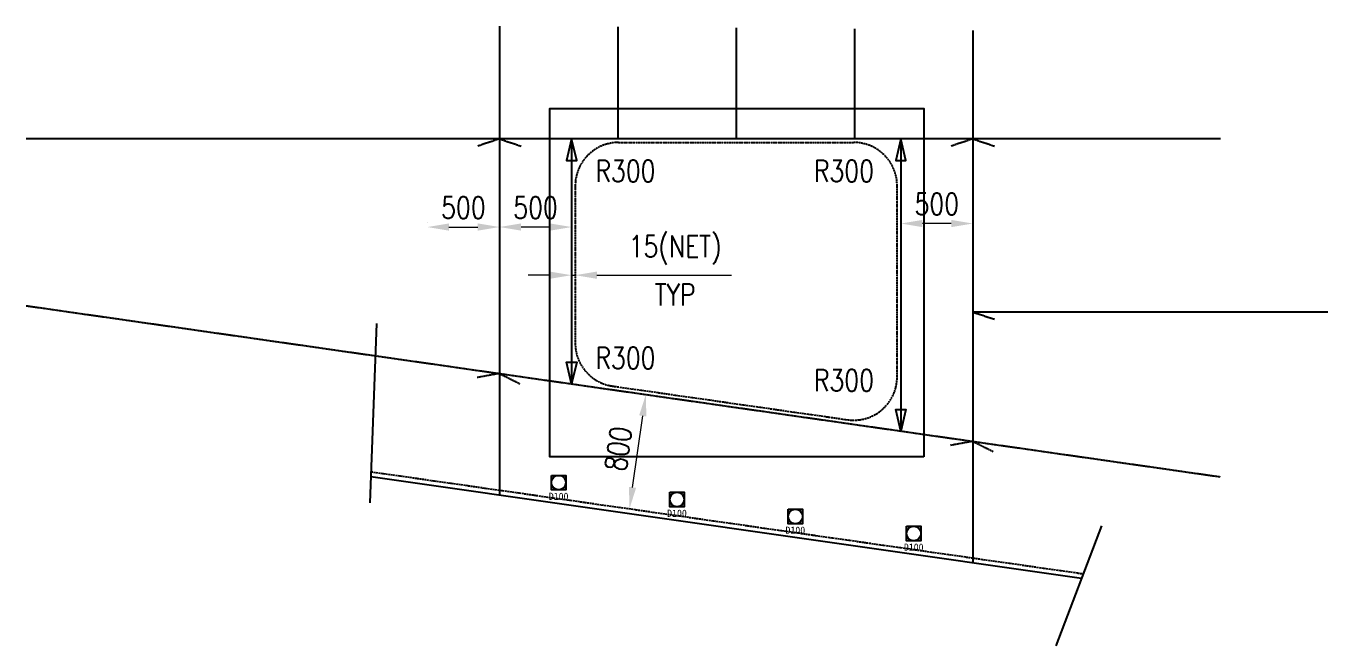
# Model space of a CAD drawing. Header units: millimetres. Extents: x 5207 to 81201, y -23793 to 43219.
# Drawn here: x 17558 to 26578, y -6762 to -2466 of the extents above; entities that cross this region are included whole.
import ezdxf
from ezdxf.enums import TextEntityAlignment as Align

# ---------------------------------------------------------------- set-up
doc = ezdxf.new("R2010")
doc.units = ezdxf.units.MM
doc.linetypes.add('DASHED', pattern=[8, 6, -2])
doc.linetypes.add('JNRD_DBPointLine', pattern=[34, 24, -3, 0.5, -3, 0.5, -3])
for name, color, linetype in [('100-AD1', 7, 'Continuous'), ('Plate_Invisible', 3, 'DASHED'), ('Plate_Visible', 3, 'Continuous'), ('Stiffener_Invisible', 2, 'DASHED'), ('Text', 7, 'Continuous'), ('可识别开孔', 7, 'Continuous'), ('开孔识别结果', 7, 'Continuous')]:
    doc.layers.add(name, color=color, linetype=linetype)
doc.layers.add('非标开孔', color=190, linetype='Continuous', plot=False)
doc.styles.add('JNRD_E1', font='romans.shx', dxfattribs={"width": 0.8})
doc.styles.get("Standard").update_dxf_attribs({"font": ''})
doc.styles.get('Standard').set_extended_font_data('SimSun')
doc.dimstyles.new('Jnrd_D150', dxfattribs={"dimtxt": 150, "dimasz": 150, "dimexe": 30, "dimexo": 30, "dimgap": 60, "dimtad": 1, "dimdec": 0, "dimrnd": 0.5, "dimzin": 0, "dimdsep": 46, "dimtxsty": 'JNRD_E1', "dimcen": 0, "dimclrd": 1, "dimclre": 1, "dimclrt": 2, "dimadec": 0, "dimazin": 0, "dimtfac": 1, "dimtdec": 0, "dimtmove": 0, "dimatfit": 3, "dimfxl": 1, "dimtolj": 1, "dimtzin": 0, "dimlwd": 5, "dimlwe": 5, "dimarcsym": 0})

# ---------------------------------------------------------------- blocks, each defined once
blk = doc.blocks.new('*D8677')
at = {"layer": 'Defpoints', "color": 0}
for p in [(21851.9, -5019.6), (21851.9, -5019.6), (21738.4, -5811.5)]:
    blk.add_point(p, dxfattribs=at)
at = {"layer": 'Text', "color": 1, "lineweight": 5, "ltscale": 0.5}
for p, q in [((21822.2, -5015.3), (21822.2, -5015.3)), ((21759.7, -5663), (21830.6, -5168.1)), ((21708.7, -5807.2), (21708.7, -5807.2))]:
    blk.add_line(p, q, dxfattribs=at)
at = {"layer": 'Text', "color": 1}
for points in [[(21855.4, -5171.6), (21805.9, -5164.5), (21851.9, -5019.6)], [(21735, -5659.4), (21784.5, -5666.5), (21738.4, -5811.5)]]:
    blk.add_solid(points, dxfattribs=at)
at = {"layer": 'Text', "color": 2, "insert": (21661.5, -5396.4), "char_height": 150, "attachment_point": 5, "rotation": 81.84544, "style": 'JNRD_E1'}
blk.add_mtext('\\A1;800', dxfattribs=at)
blk = doc.blocks.new('*D8778')
at = {"layer": 'Defpoints', "color": 0}
for p in [(20337.7, -3859.1), (20837.7, -3859.1), (20837.7, -3859.1)]:
    blk.add_point(p, dxfattribs=at)
at = {"layer": 'Text', "color": 1, "lineweight": 5, "ltscale": 0.5}
for p, q in [((20337.7, -3829.1), (20337.7, -3829.1)), ((20487.7, -3859.1), (20687.7, -3859.1)), ((20837.7, -3829.1), (20837.7, -3829.1))]:
    blk.add_line(p, q, dxfattribs=at)
at = {"layer": 'Text', "color": 1}
for points in [[(20487.7, -3834.1), (20487.7, -3884.1), (20337.7, -3859.1)], [(20687.7, -3884.1), (20687.7, -3834.1), (20837.7, -3859.1)]]:
    blk.add_solid(points, dxfattribs=at)
at = {"layer": 'Text', "color": 2, "insert": (20587.7, -3724.1), "char_height": 150, "attachment_point": 5, "style": 'JNRD_E1'}
blk.add_mtext('\\A1;500', dxfattribs=at)
blk = doc.blocks.new('*D8879')
at = {"layer": 'Defpoints', "color": 0}
for p in [(20837.7, -3859.1), (20837.7, -3859.1), (21337.7, -3859.1)]:
    blk.add_point(p, dxfattribs=at)
at = {"layer": 'Text', "color": 1, "lineweight": 5, "ltscale": 0.5}
for p, q in [((21187.7, -3859.1), (20987.7, -3859.1)), ((21337.7, -3829.1), (21337.7, -3829.1)), ((20837.7, -3889.1), (20837.7, -3889.1))]:
    blk.add_line(p, q, dxfattribs=at)
at = {"layer": 'Text', "color": 1}
for points in [[(20987.7, -3834.1), (20987.7, -3884.1), (20837.7, -3859.1)], [(21187.7, -3884.1), (21187.7, -3834.1), (21337.7, -3859.1)]]:
    blk.add_solid(points, dxfattribs=at)
at = {"layer": 'Text', "color": 2, "insert": (21087.7, -3724.1), "char_height": 150, "attachment_point": 5, "rotation": 0, "style": 'JNRD_E1'}
blk.add_mtext('\\A1;500', dxfattribs=at)
blk = doc.blocks.new('*D8980')
at = {"layer": 'Defpoints', "color": 0}
for p in [(23617.7, -3834.8), (23617.7, -3834.8), (24117.7, -3834.8)]:
    blk.add_point(p, dxfattribs=at)
at = {"layer": 'Text', "color": 1, "lineweight": 5, "ltscale": 0.5}
for p, q in [((23617.7, -3864.8), (23617.7, -3864.8)), ((23967.7, -3834.8), (23767.7, -3834.8)), ((24117.7, -3804.8), (24117.7, -3804.8))]:
    blk.add_line(p, q, dxfattribs=at)
at = {"layer": 'Text', "color": 1}
for points in [[(23767.7, -3809.8), (23767.7, -3859.8), (23617.7, -3834.8)], [(23967.7, -3859.8), (23967.7, -3809.8), (24117.7, -3834.8)]]:
    blk.add_solid(points, dxfattribs=at)
at = {"layer": 'Text', "color": 2, "insert": (23867.7, -3699.8), "char_height": 150, "attachment_point": 5, "rotation": 0, "style": 'JNRD_E1'}
blk.add_mtext('\\A1;500', dxfattribs=at)
blk = doc.blocks.new('*D9081')
at = {"layer": 'Defpoints', "color": 0}
for p in [(21362.7, -4192.8), (21362.7, -4192.8), (21337.7, -4263.7)]:
    blk.add_point(p, dxfattribs=at)
at = {"layer": 'Text', "color": 1, "linetype": 'Continuous', "lineweight": 5}
for p, q in [((21187.7, -4192.8), (21037.7, -4192.8)), ((21337.7, -4233.7), (21337.7, -4162.8)), ((21337.7, -4192.8), (21362.7, -4192.8)), ((21362.7, -4162.8), (21362.7, -4162.8)), ((21512.7, -4192.8), (22445.6, -4192.8))]:
    blk.add_line(p, q, dxfattribs=at)
at = {"layer": 'Text', "color": 1}
for points in [[(21187.7, -4217.8), (21187.7, -4167.8), (21337.7, -4192.8)], [(21512.7, -4167.8), (21512.7, -4217.8), (21362.7, -4192.8)]]:
    blk.add_solid(points, dxfattribs=at)
at = {"layer": 'Text', "color": 2, "char_height": 150, "attachment_point": 5, "style": 'JNRD_E1'}
for s, insert in [('\\A1;15(NET)', (22054.2, -4018.5)), ('TYP', (22054.2, -4327.8))]:
    blk.add_mtext(s, dxfattribs=dict(at, insert=insert))

msp = doc.modelspace()

# ---------------------------------------------------------------- linework, layer by layer
for p, q in [((19986.88, -4526.81), (19940.12, -5770.81)), ((25009.62, -5929.81), (24691.61, -6762.26))]:
    msp.add_line(p, q)
at = {"layer": '100-AD1', "color": 7, "linetype": 'JNRD_DBPointLine', "ltscale": 0.5}
for p, q in [((21662.74, -3273.22), (23292.74, -3273.22)), ((21362.74, -3573.22), (21362.74, -4664.22)), ((23592.74, -4897.71), (23592.74, -3573.22)), ((21620.18, -4961.11), (23250.18, -5194.68))]:
    msp.add_line(p, q, dxfattribs=at)
msp.add_lwpolyline([(19948.23, -5554.96), (24875.45, -6260.99)], dxfattribs=at)
for centre, start, end in [((21662.74, -3573.22), 90, 180), ((23292.74, -3573.22), 0, 90), ((21662.74, -4664.14), 180, 261.845444), ((23292.74, -4897.71), 261.845444, 0)]:
    msp.add_arc(centre, 300, start, end, dxfattribs=at)
at = {"layer": 'Plate_Invisible'}
for p, q in [((20837.74, -2466.16), (20837.74, -5715.12)), ((24117.74, -2496.33), (24117.74, -6185.12))]:
    msp.add_line(p, q, dxfattribs=at)
at = {"layer": 'Plate_Invisible', "ltscale": 0.5}
for p, q in [((21657.97, -2471.3), (21657.97, -3248.22)), ((22477.97, -2477.77), (22477.97, -3248.22)), ((23297.97, -2485.98), (23297.97, -3248.22))]:
    msp.add_line(p, q, dxfattribs=at)
at = {"layer": 'Plate_Visible'}
msp.add_lwpolyline([(19947.01, -5587.48), (24870.86, -6293.03)], dxfattribs=at)
at = {"layer": 'Stiffener_Invisible'}
for p, q in [((25832.97, -3248.22), (17557.74, -3248.22)), ((26577.74, -4448.22), (24117.74, -4448.22))]:
    msp.add_line(p, q, dxfattribs=at)
for points in [[(20837.74, -3248.22), (20687.74, -3298.22)], [(20837.74, -3248.22), (20987.74, -3298.22)], [(21337.74, -3248.22), (21337.74, -4945.89)], [(23617.74, -3248.22), (23617.74, -5272.6)], [(24117.74, -3248.22), (23967.74, -3298.22)], [(24117.74, -3248.22), (24267.74, -3298.22)], [(17557.74, -4404.24), (25832.97, -5590.02)], [(24117.74, -4448.22), (24267.74, -4498.22)], [(20837.74, -4874.24), (20682.16, -4902.47)], [(20837.74, -4874.24), (20979.13, -4945.02)], [(24117.74, -5344.24), (23962.16, -5372.47)], [(24117.74, -5344.24), (24259.13, -5415.02)]]:
    msp.add_lwpolyline(points, dxfattribs=at)
at = {"layer": 'Stiffener_Invisible', "linetype": 'Continuous'}
for points in [[(21337.85, -3248.22), (21302.85, -3398.22), (21372.85, -3398.22)], [(23617.74, -3248.22), (23582.74, -3398.22), (23652.74, -3398.22)], [(21337.74, -4945.89), (21302.74, -4795.89), (21372.74, -4795.89)], [(23617.74, -5272.6), (23582.74, -5122.6), (23652.74, -5122.6)]]:
    msp.add_lwpolyline(points, close=True, dxfattribs=at)
at = {"layer": '可识别开孔'}
for centre in [(21247.74, -5630.04), (22067.74, -5747.54), (22887.74, -5865.04), (23707.74, -5982.54)]:
    msp.add_circle(centre, 50, dxfattribs=at)
at = {"layer": '开孔识别结果', "color": 6}
for points in [[(21197.74, -5580.04), (21297.74, -5580.04), (21297.74, -5680.04), (21197.74, -5680.04)], [(22017.74, -5697.54), (22117.74, -5697.54), (22117.74, -5797.54), (22017.74, -5797.54)], [(22837.74, -5815.04), (22937.74, -5815.04), (22937.74, -5915.04), (22837.74, -5915.04)], [(23657.74, -5932.54), (23757.74, -5932.54), (23757.74, -6032.54), (23657.74, -6032.54)]]:
    msp.add_lwpolyline(points, close=True, dxfattribs=at)
at = {"layer": '非标开孔'}
msp.add_lwpolyline([(23777.66, -5451.85), (21187.1, -5451.85), (21187.1, -3038.79), (23777.66, -3038.79)], close=True, dxfattribs=at)

# ---------------------------------------------------------------- texts
at = {"layer": 'Text', "color": 7, "linetype": 'Continuous', "style": 'JNRD_E1', "width": 0.8}
for p in [(21502.16, -3545.17), (23015.87, -3545.17), (21502.16, -4842.21), (23015.87, -4996.1)]:
    msp.add_text('R300', height=150, dxfattribs=at).set_placement(p)
at = {"layer": '开孔识别结果', "color": 6}
for p in [(21247.74, -5700.04), (22067.74, -5817.54), (22887.74, -5935.04), (23707.74, -6052.54)]:
    msp.add_text('D100', height=50, dxfattribs=at).set_placement(p, align=Align.TOP_CENTER)

# ---------------------------------------------------------------- dimensions: what is measured, and where the dimension line sits
at = {"layer": 'Text', "ltscale": 0.5}
for base, p1, p2, picture, middle in [((23617.74, -3834.76), (24117.74, -3834.76), (23617.74, -3834.76), '*D8980', (23867.74, -3699.76)), ((20837.74, -3859.08), (21337.74, -3859.08), (20837.74, -3859.08), '*D8879', (21087.74, -3724.08))]:
    dim = msp.add_linear_dim(base=base, p1=p1, p2=p2, angle=180, dimstyle='Jnrd_D150', dxfattribs=at)
    dim.commit()
    dim.dimension.update_dxf_attribs({"geometry": picture, "text_midpoint": middle})
dim = msp.add_linear_dim(base=(20837.74, -3859.08), p1=(20337.74, -3859.08), p2=(20837.74, -3859.08), dimstyle='Jnrd_D150', dxfattribs=at)
dim.commit()
dim.dimension.update_dxf_attribs({"geometry": '*D8778', "text_midpoint": (20587.74, -3724.08)})
at = {"layer": 'Text', "color": 7, "linetype": 'Continuous'}
dim = msp.add_linear_dim(base=(21362.74, -4192.82), p1=(21337.74, -4263.71), p2=(21362.74, -4192.82), text='15(NET)\\XTYP', dimstyle='Jnrd_D150', override={"dimtxsty": 'JNRD_E1'}, dxfattribs=at)
dim.commit()
dim.dimension.update_dxf_attribs({"geometry": '*D9081', "text_midpoint": (22054.17, -4192.82)})
at = {"layer": 'Text', "ltscale": 0.5}
dim = msp.add_aligned_dim(p1=(21738.43, -5811.48), p2=(21851.9, -5019.57), distance=0, dimstyle='Jnrd_D150', dxfattribs=at)
dim.commit()
dim.dimension.update_dxf_attribs({"geometry": '*D8677', "text_midpoint": (21661.53, -5396.37)})

doc.saveas('drawing.dxf')
